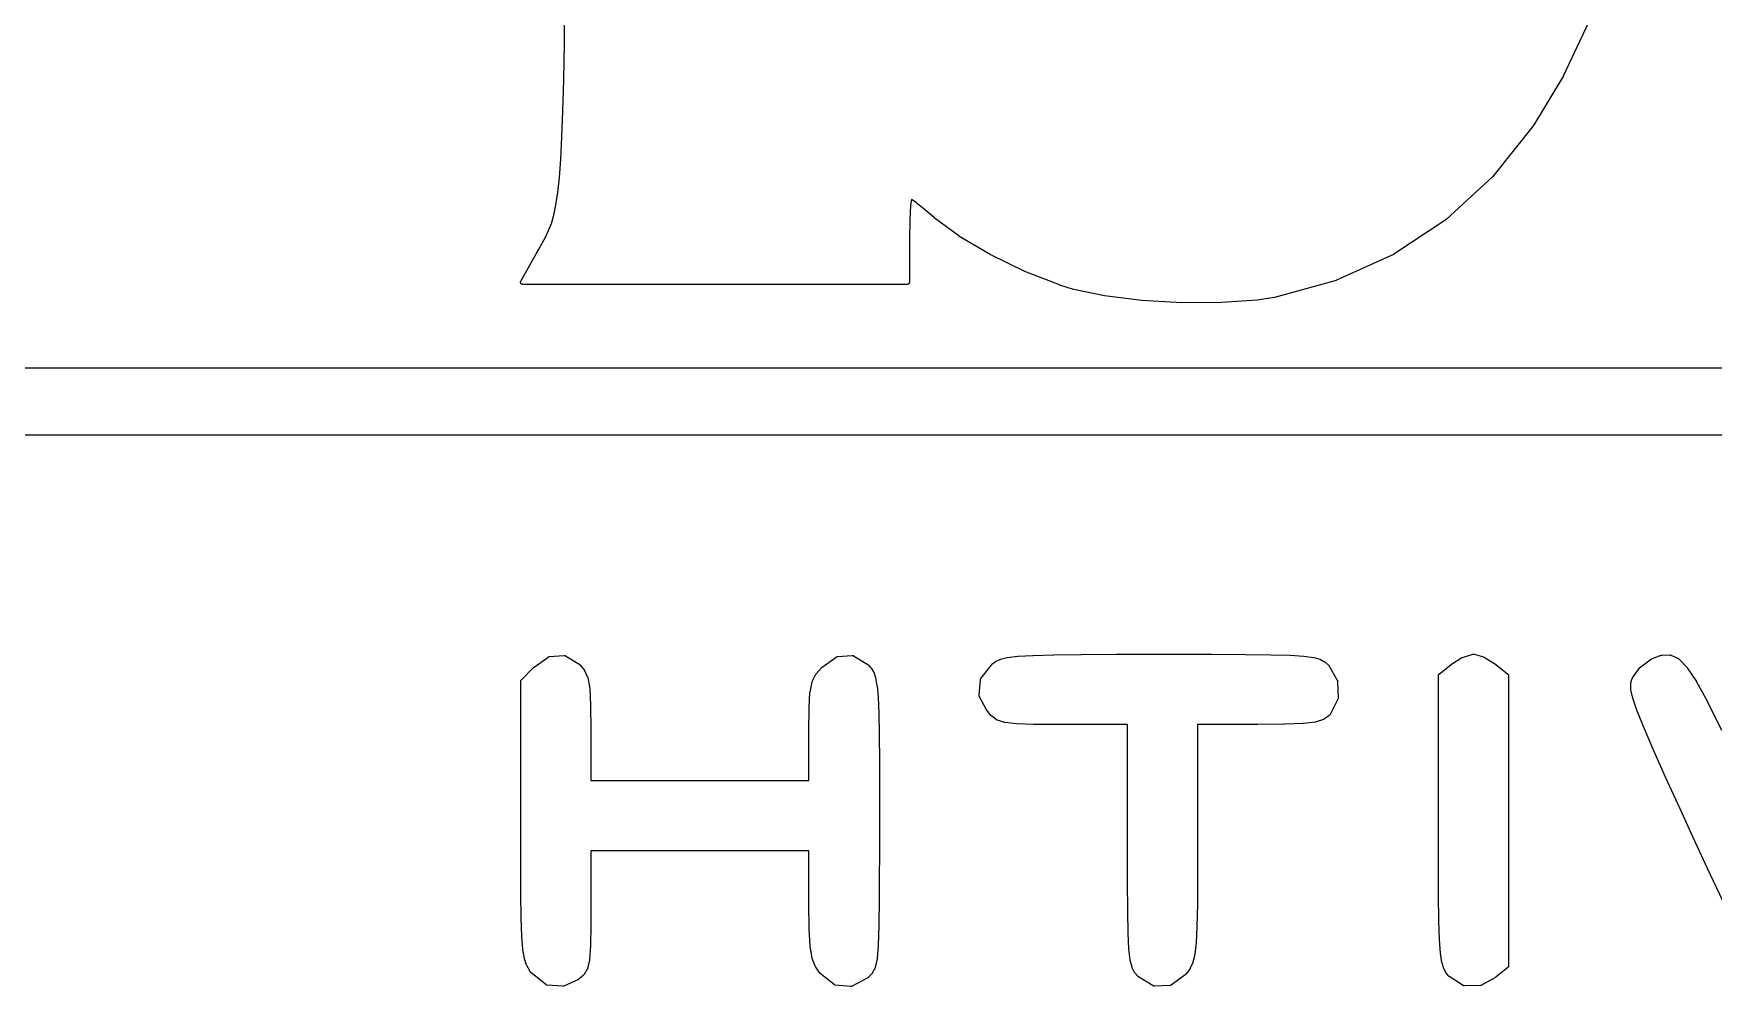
# Model space of a CAD drawing. Extents: x 69 to 230, y -100 to -50.
# Drawn here: x 92.12 to 95.87, y -99.005 to -96.879 of the extents above; entities that cross this region are included whole.
import ezdxf

# ---------------------------------------------------------------- set-up
doc = ezdxf.new("R2010")
doc.units = 0
doc.layers.add('BLACK', color=7, linetype='CONTINUOUS')

msp = doc.modelspace()

# ---------------------------------------------------------------- linework, layer by layer
at = {"layer": 'BLACK', "linetype": 'CONTINUOUS'}
for p, q in [((93.3048, -96.9013), (93.306, -96.8078)), ((95.5904, -96.8558), (95.5355, -96.9725)), ((93.3033, -96.982), (93.3048, -96.9013)), ((93.3015, -97.0511), (93.3033, -96.982)), ((95.5353, -96.973), (95.4684, -97.0838)), ((95.5355, -96.9726), (95.5353, -96.9728)), ((95.5353, -96.9728), (95.5353, -96.973)), ((95.5355, -96.9725), (95.5355, -96.9726)), ((93.2992, -97.1097), (93.3015, -97.0511)), ((95.4681, -97.0843), (95.3773, -97.1979)), ((95.4682, -97.0841), (95.4681, -97.0843)), ((95.4684, -97.0838), (95.4682, -97.0841)), ((95.4684, -97.0838), (95.4684, -97.0838)), ((93.2965, -97.1591), (93.2992, -97.1097)), ((93.2992, -97.1097), (93.2992, -97.1097)), ((93.2934, -97.2), (93.2965, -97.1591)), ((93.2897, -97.2338), (93.2934, -97.2)), ((95.3768, -97.1984), (95.2731, -97.2939)), ((95.377, -97.1982), (95.3768, -97.1984)), ((95.3772, -97.1979), (95.377, -97.1982)), ((95.3773, -97.1979), (95.3772, -97.1979)), ((93.2856, -97.2614), (93.2897, -97.2338)), ((94.0797, -97.2494), (94.0777, -97.2617)), ((94.0854, -97.2528), (94.0797, -97.2494)), ((93.2755, -97.3027), (93.2808, -97.284)), ((93.2808, -97.284), (93.2856, -97.2614)), ((94.0777, -97.2617), (94.0758, -97.2946)), ((94.1078, -97.2704), (94.0854, -97.2528)), ((94.1304, -97.2897), (94.1078, -97.2704)), ((94.1305, -97.2898), (94.1304, -97.2897)), ((94.1306, -97.2898), (94.1305, -97.2898)), ((94.1306, -97.2899), (94.1306, -97.2898)), ((94.1852, -97.3306), (94.1306, -97.2899)), ((93.2628, -97.3329), (93.2695, -97.3186)), ((93.2695, -97.3186), (93.2755, -97.3027)), ((94.0758, -97.2946), (94.075, -97.3377)), ((95.2725, -97.2944), (95.1567, -97.3712)), ((95.2728, -97.2942), (95.2725, -97.2944)), ((95.273, -97.2939), (95.2728, -97.2942)), ((95.2731, -97.2939), (95.273, -97.2939)), ((93.2418, -97.3704), (93.247, -97.3614)), ((93.247, -97.3614), (93.247, -97.3613)), ((93.247, -97.3613), (93.2471, -97.3613)), ((93.2471, -97.3613), (93.2553, -97.3468)), ((93.2553, -97.3468), (93.2628, -97.3329)), ((94.075, -97.3377), (94.075, -97.4338)), ((94.1854, -97.3307), (94.1852, -97.3306)), ((94.1856, -97.3309), (94.1854, -97.3307)), ((94.1857, -97.3309), (94.1856, -97.3309)), ((94.2551, -97.3719), (94.1857, -97.3309)), ((93.2075, -97.4312), (93.2418, -97.3705)), ((93.2418, -97.3705), (93.2418, -97.3704)), ((93.2418, -97.3705), (93.2418, -97.3705)), ((94.2553, -97.372), (94.2551, -97.3719)), ((94.2554, -97.3721), (94.2553, -97.372)), ((94.2555, -97.3721), (94.2554, -97.3721)), ((94.3325, -97.4096), (94.2555, -97.3721)), ((95.156, -97.3716), (95.0287, -97.4294)), ((95.1563, -97.3714), (95.156, -97.3716)), ((95.1566, -97.3713), (95.1563, -97.3714)), ((95.1567, -97.3712), (95.1566, -97.3713)), ((93.2069, -97.4331), (93.207, -97.4329)), ((93.2069, -97.4334), (93.2069, -97.4331)), ((93.2069, -97.4337), (93.2069, -97.4334)), ((93.2069, -97.4339), (93.2069, -97.4337)), ((93.2069, -97.4341), (93.2069, -97.4339)), ((93.207, -97.4343), (93.2069, -97.4341)), ((93.207, -97.4327), (93.2071, -97.4324)), ((93.207, -97.4329), (93.207, -97.4327)), ((93.207, -97.4346), (93.207, -97.4343)), ((93.207, -97.4348), (93.207, -97.4346)), ((93.2071, -97.435), (93.207, -97.4348)), ((93.2071, -97.4321), (93.2072, -97.4319)), ((93.2071, -97.4324), (93.2071, -97.4321)), ((93.2072, -97.4353), (93.2071, -97.435)), ((93.2072, -97.4319), (93.2073, -97.4318)), ((93.2073, -97.4356), (93.2072, -97.4353)), ((93.2073, -97.4318), (93.2074, -97.4315)), ((93.2074, -97.4357), (93.2073, -97.4356)), ((93.2074, -97.4315), (93.2075, -97.4312)), ((93.2074, -97.4359), (93.2074, -97.4357)), ((93.2076, -97.4362), (93.2074, -97.4359)), ((93.2077, -97.4364), (93.2076, -97.4362)), ((93.2078, -97.4366), (93.2077, -97.4364)), ((93.2079, -97.4367), (93.2078, -97.4366)), ((93.2081, -97.437), (93.2079, -97.4367)), ((93.2083, -97.4372), (93.2081, -97.437)), ((93.2085, -97.4373), (93.2083, -97.4372)), ((93.2086, -97.4375), (93.2085, -97.4373)), ((93.2089, -97.4376), (93.2086, -97.4375)), ((93.2091, -97.4378), (93.2089, -97.4376)), ((93.2092, -97.4379), (93.2091, -97.4378)), ((93.2094, -97.438), (93.2092, -97.4379)), ((93.2097, -97.4381), (93.2094, -97.438)), ((93.2099, -97.4383), (93.2097, -97.4381)), ((93.2101, -97.4383), (93.2099, -97.4383)), ((93.2103, -97.4384), (93.2101, -97.4383)), ((93.2106, -97.4385), (93.2103, -97.4384)), ((93.2109, -97.4386), (93.2106, -97.4385)), ((93.2111, -97.4386), (93.2109, -97.4386)), ((93.2112, -97.4386), (93.2111, -97.4386)), ((93.2115, -97.4387), (93.2112, -97.4386)), ((93.2118, -97.4387), (93.2115, -97.4387)), ((94.07, -97.4387), (93.2118, -97.4387)), ((94.0706, -97.4386), (94.07, -97.4387)), ((94.071, -97.4386), (94.0706, -97.4386)), ((94.0715, -97.4384), (94.071, -97.4386)), ((94.071, -97.4386), (94.071, -97.4386)), ((94.071, -97.4386), (94.071, -97.4386)), ((94.0719, -97.4383), (94.0715, -97.4384)), ((94.072, -97.4383), (94.0719, -97.4383)), ((94.0719, -97.4383), (94.0719, -97.4383)), ((94.0724, -97.4381), (94.072, -97.4383)), ((94.0728, -97.4379), (94.0724, -97.4381)), ((94.0732, -97.4375), (94.0728, -97.4379)), ((94.0728, -97.4379), (94.0728, -97.4379)), ((94.0728, -97.4379), (94.0728, -97.4379)), ((94.0735, -97.4373), (94.0732, -97.4375)), ((94.0736, -97.4372), (94.0735, -97.4373)), ((94.0739, -97.4369), (94.0736, -97.4372)), ((94.0736, -97.4372), (94.0736, -97.4372)), ((94.0742, -97.4365), (94.0739, -97.4369)), ((94.0744, -97.4361), (94.0742, -97.4365)), ((94.0742, -97.4365), (94.0742, -97.4365)), ((94.0742, -97.4365), (94.0742, -97.4365)), ((94.0746, -97.4357), (94.0744, -97.4361)), ((94.0747, -97.4356), (94.0746, -97.4356)), ((94.0746, -97.4356), (94.0746, -97.4357)), ((94.0748, -97.4352), (94.0747, -97.4356)), ((94.0749, -97.4347), (94.0748, -97.4352)), ((94.075, -97.4343), (94.0749, -97.4347)), ((94.0749, -97.4347), (94.0749, -97.4347)), ((94.0749, -97.4347), (94.0749, -97.4347)), ((94.075, -97.4338), (94.075, -97.4343)), ((94.3327, -97.4097), (94.3325, -97.4096)), ((94.3328, -97.4098), (94.3327, -97.4097)), ((94.3329, -97.4098), (94.3328, -97.4098)), ((94.4102, -97.44), (94.3329, -97.4098)), ((94.4103, -97.4401), (94.4102, -97.44)), ((95.0279, -97.4296), (94.8898, -97.4677)), ((95.0282, -97.4295), (95.0279, -97.4296)), ((95.0286, -97.4294), (95.0282, -97.4295)), ((95.0287, -97.4294), (95.0286, -97.4294)), ((94.4105, -97.4401), (94.4103, -97.4401)), ((94.4414, -97.4498), (94.4105, -97.4401)), ((94.4105, -97.4401), (94.4105, -97.4401)), ((94.4416, -97.4498), (94.4414, -97.4498)), ((94.4418, -97.4499), (94.4416, -97.4498)), ((94.5103, -97.4645), (94.4418, -97.4499)), ((94.4418, -97.4499), (94.4418, -97.4499)), ((94.5105, -97.4645), (94.5103, -97.4645)), ((94.5107, -97.4645), (94.5105, -97.4645)), ((94.5108, -97.4645), (94.5107, -97.4645)), ((94.5936, -97.4745), (94.5108, -97.4645)), ((94.5938, -97.4745), (94.5936, -97.4745)), ((94.5939, -97.4745), (94.5938, -97.4745)), ((94.594, -97.4745), (94.5939, -97.4745)), ((94.6833, -97.4796), (94.594, -97.4745)), ((94.8512, -97.4737), (94.7721, -97.4794)), ((94.8513, -97.4736), (94.8512, -97.4737)), ((94.8515, -97.4736), (94.8513, -97.4736)), ((94.8516, -97.4736), (94.8515, -97.4736)), ((94.8893, -97.4678), (94.8516, -97.4736)), ((94.8895, -97.4677), (94.8893, -97.4678)), ((94.8897, -97.4677), (94.8895, -97.4677)), ((94.8898, -97.4677), (94.8897, -97.4677)), ((94.6835, -97.4796), (94.6833, -97.4796)), ((94.6836, -97.4796), (94.6835, -97.4796)), ((94.7718, -97.4794), (94.6836, -97.4796)), ((94.6836, -97.4796), (94.6836, -97.4796)), ((94.7719, -97.4794), (94.7718, -97.4794)), ((94.772, -97.4794), (94.7719, -97.4794)), ((94.7721, -97.4794), (94.772, -97.4794)), ((76.2037, -97.625), (101.057, -97.625)), ((101.06, -97.775), (76.1963, -97.775)), ((94.3971, -98.2653), (94.4582, -98.2645)), ((94.4582, -98.2645), (94.5369, -98.2642)), ((94.4582, -98.2645), (94.4582, -98.2645)), ((94.5369, -98.2642), (94.6357, -98.2641)), ((94.5369, -98.2642), (94.5369, -98.2642)), ((94.6357, -98.2641), (94.6358, -98.2641)), ((94.6358, -98.2641), (94.6558, -98.2641)), ((94.6558, -98.2641), (94.6558, -98.2641)), ((94.6558, -98.2641), (94.7499, -98.2642)), ((94.7499, -98.2642), (94.75, -98.2642)), ((94.75, -98.2642), (94.8244, -98.2645)), ((94.8244, -98.2645), (94.8245, -98.2645)), ((94.8245, -98.2645), (94.8819, -98.2652)), ((95.31, -98.2711), (95.333, -98.2643)), ((95.333, -98.2643), (95.3334, -98.2642)), ((95.333, -98.2643), (95.333, -98.2643)), ((95.3334, -98.2642), (95.3338, -98.2641)), ((95.3338, -98.2641), (95.3339, -98.2641)), ((95.3339, -98.2641), (95.334, -98.2641)), ((95.334, -98.2641), (95.3344, -98.2641)), ((95.3344, -98.2641), (95.3348, -98.2641)), ((95.3348, -98.2641), (95.3349, -98.2641)), ((95.3349, -98.2641), (95.335, -98.2641)), ((95.335, -98.2641), (95.3354, -98.2642)), ((95.3354, -98.2642), (95.3357, -98.2643)), ((95.3357, -98.2643), (95.3568, -98.2701)), ((93.2086, -98.3209), (93.2363, -98.2932)), ((93.2363, -98.2932), (93.2366, -98.2929)), ((93.2363, -98.2932), (93.2363, -98.2932)), ((93.2366, -98.2929), (93.2369, -98.2927)), ((93.2369, -98.2927), (93.2683, -98.2705)), ((93.2683, -98.2704), (93.2686, -98.2703)), ((93.2683, -98.2705), (93.2683, -98.2704)), ((93.2686, -98.2703), (93.2689, -98.2701)), ((93.2689, -98.2701), (93.2691, -98.27)), ((93.2691, -98.27), (93.2692, -98.2699)), ((93.2692, -98.2699), (93.2695, -98.2698)), ((93.2695, -98.2698), (93.2698, -98.2697)), ((93.2698, -98.2697), (93.27, -98.2697)), ((93.27, -98.2697), (93.2701, -98.2696)), ((93.2701, -98.2696), (93.2705, -98.2696)), ((93.2705, -98.2696), (93.2708, -98.2695)), ((93.2708, -98.2695), (93.304, -98.2669)), ((93.304, -98.2669), (93.3041, -98.2669)), ((93.3041, -98.2669), (93.3042, -98.2669)), ((93.3042, -98.2669), (93.3043, -98.2668)), ((93.3043, -98.2668), (93.3046, -98.2669)), ((93.3046, -98.2669), (93.305, -98.2669)), ((93.305, -98.2669), (93.3051, -98.2669)), ((93.3051, -98.2669), (93.3052, -98.2669)), ((93.3052, -98.2669), (93.3056, -98.267)), ((93.3056, -98.267), (93.306, -98.2671)), ((93.306, -98.2671), (93.3061, -98.2671)), ((93.3061, -98.2671), (93.3062, -98.2672)), ((93.3062, -98.2672), (93.3065, -98.2673)), ((93.3065, -98.2673), (93.3069, -98.2675)), ((93.3069, -98.2675), (93.307, -98.2676)), ((93.307, -98.2676), (93.307, -98.2676)), ((93.307, -98.2676), (93.3389, -98.2874)), ((93.3389, -98.2874), (93.339, -98.2874)), ((93.339, -98.2874), (93.3392, -98.2876)), ((93.3392, -98.2876), (93.3394, -98.2877)), ((93.3394, -98.2877), (93.3395, -98.2879)), ((93.3395, -98.2879), (93.3397, -98.288)), ((93.3397, -98.288), (93.3399, -98.2882)), ((93.3399, -98.2882), (93.3401, -98.2884)), ((93.3401, -98.2884), (93.3484, -98.2982)), ((93.3484, -98.2982), (93.3484, -98.2982)), ((93.3484, -98.2982), (93.3485, -98.2984)), ((93.3485, -98.2984), (93.3486, -98.2985)), ((93.3486, -98.2985), (93.3488, -98.2988)), ((93.3488, -98.2988), (93.349, -98.299)), ((93.349, -98.299), (93.349, -98.2992)), ((93.349, -98.2992), (93.3491, -98.2993)), ((93.3491, -98.2993), (93.3565, -98.3152)), ((93.8668, -98.3078), (93.8795, -98.2935)), ((93.8795, -98.2935), (93.8796, -98.2934)), ((93.8796, -98.2933), (93.88, -98.293)), ((93.8796, -98.2934), (93.8796, -98.2933)), ((93.8796, -98.2934), (93.8796, -98.2934)), ((93.88, -98.293), (93.8803, -98.2928)), ((93.8803, -98.2928), (93.8803, -98.2927)), ((93.8803, -98.2927), (93.8804, -98.2927)), ((93.8804, -98.2927), (93.9118, -98.2705)), ((93.9118, -98.2704), (93.9121, -98.2703)), ((93.9118, -98.2705), (93.9118, -98.2704)), ((93.9121, -98.2703), (93.9124, -98.2701)), ((93.9124, -98.2701), (93.9125, -98.27)), ((93.9125, -98.27), (93.9127, -98.2699)), ((93.9127, -98.2699), (93.913, -98.2698)), ((93.913, -98.2698), (93.9133, -98.2697)), ((93.9133, -98.2697), (93.9134, -98.2697)), ((93.9134, -98.2697), (93.9136, -98.2696)), ((93.9136, -98.2696), (93.9139, -98.2696)), ((93.9139, -98.2696), (93.9142, -98.2695)), ((93.9142, -98.2695), (93.9475, -98.2669)), ((93.9475, -98.2669), (93.9475, -98.2669)), ((93.9475, -98.2669), (93.9476, -98.2669)), ((93.9476, -98.2669), (93.9477, -98.2668)), ((93.9477, -98.2668), (93.9481, -98.2669)), ((93.9481, -98.2669), (93.9485, -98.2669)), ((93.9485, -98.2669), (93.9486, -98.2669)), ((93.9486, -98.2669), (93.9487, -98.2669)), ((93.9487, -98.2669), (93.9491, -98.267)), ((93.9491, -98.267), (93.9495, -98.2671)), ((93.9495, -98.2671), (93.9495, -98.2671)), ((93.9495, -98.2671), (93.9496, -98.2672)), ((93.9496, -98.2672), (93.95, -98.2673)), ((93.95, -98.2673), (93.9504, -98.2675)), ((93.9504, -98.2675), (93.9504, -98.2676)), ((93.9504, -98.2676), (93.9505, -98.2676)), ((93.9505, -98.2676), (93.9824, -98.2874)), ((93.9824, -98.2874), (93.9824, -98.2874)), ((93.9824, -98.2874), (93.9826, -98.2875)), ((93.9826, -98.2875), (93.9827, -98.2876)), ((93.9827, -98.2876), (93.9829, -98.2878)), ((93.9829, -98.2878), (93.9832, -98.288)), ((93.9832, -98.288), (93.9833, -98.2882)), ((93.9833, -98.2882), (93.9834, -98.2883)), ((93.9834, -98.2883), (93.9891, -98.2945)), ((93.9891, -98.2945), (93.9891, -98.2945)), ((93.9891, -98.2945), (93.9894, -98.2949)), ((93.9894, -98.2949), (93.9896, -98.2952)), ((93.9896, -98.2952), (93.9947, -98.3034)), ((94.2346, -98.3183), (94.2603, -98.2857)), ((94.2603, -98.2857), (94.2604, -98.2856)), ((94.2603, -98.2857), (94.2603, -98.2857)), ((94.2604, -98.2856), (94.2605, -98.2855)), ((94.2605, -98.2855), (94.2607, -98.2852)), ((94.2607, -98.2852), (94.261, -98.285)), ((94.261, -98.285), (94.2611, -98.2849)), ((94.2611, -98.2849), (94.2612, -98.2848)), ((94.2612, -98.2848), (94.2661, -98.2811)), ((94.2661, -98.2811), (94.2662, -98.2811)), ((94.2662, -98.2811), (94.2666, -98.2808)), ((94.2666, -98.2808), (94.267, -98.2806)), ((94.267, -98.2806), (94.2772, -98.2758)), ((94.267, -98.2806), (94.267, -98.2806)), ((94.267, -98.2806), (94.267, -98.2806)), ((94.267, -98.2806), (94.267, -98.2806)), ((94.2772, -98.2758), (94.2772, -98.2757)), ((94.2772, -98.2757), (94.2772, -98.2757)), ((94.2772, -98.2757), (94.2772, -98.2757)), ((94.2772, -98.2757), (94.2773, -98.2757)), ((94.2773, -98.2757), (94.2777, -98.2756)), ((94.2777, -98.2756), (94.2782, -98.2754)), ((94.2782, -98.2754), (94.2936, -98.2716)), ((94.2936, -98.2716), (94.2936, -98.2716)), ((94.2936, -98.2716), (94.2939, -98.2716)), ((94.2939, -98.2716), (94.2942, -98.2715)), ((94.2942, -98.2715), (94.3173, -98.2687)), ((94.3173, -98.2687), (94.3173, -98.2687)), ((94.3173, -98.2687), (94.3175, -98.2687)), ((94.3175, -98.2687), (94.3176, -98.2687)), ((94.3176, -98.2687), (94.3509, -98.2667)), ((94.3509, -98.2667), (94.351, -98.2667)), ((94.351, -98.2667), (94.397, -98.2653)), ((94.351, -98.2667), (94.351, -98.2667)), ((94.351, -98.2667), (94.351, -98.2667)), ((94.397, -98.2653), (94.3971, -98.2653)), ((94.3971, -98.2653), (94.3971, -98.2653)), ((94.3971, -98.2653), (94.3971, -98.2653)), ((94.8819, -98.2652), (94.8819, -98.2652)), ((94.8819, -98.2652), (94.882, -98.2652)), ((94.882, -98.2652), (94.882, -98.2652)), ((94.882, -98.2652), (94.9248, -98.2665)), ((94.9248, -98.2665), (94.9248, -98.2665)), ((94.9248, -98.2665), (94.9249, -98.2665)), ((94.9249, -98.2665), (94.9249, -98.2665)), ((94.9249, -98.2665), (94.9556, -98.2685)), ((94.9556, -98.2685), (94.9557, -98.2686)), ((94.9557, -98.2686), (94.9558, -98.2686)), ((94.9558, -98.2686), (94.956, -98.2686)), ((94.956, -98.2686), (94.9771, -98.2714)), ((94.9771, -98.2714), (94.9771, -98.2715)), ((94.9771, -98.2715), (94.9774, -98.2715)), ((94.9774, -98.2715), (94.9777, -98.2716)), ((94.9777, -98.2716), (94.9917, -98.2754)), ((94.9917, -98.2754), (94.9918, -98.2755)), ((94.9918, -98.2755), (94.9918, -98.2755)), ((94.9918, -98.2755), (94.9918, -98.2755)), ((94.9918, -98.2755), (94.9922, -98.2757)), ((94.9922, -98.2757), (94.9927, -98.2758)), ((94.9927, -98.2758), (94.9927, -98.2758)), ((94.9927, -98.2758), (94.9927, -98.2759)), ((94.9927, -98.2759), (95.0021, -98.2809)), ((95.0021, -98.2809), (95.0022, -98.2809)), ((95.0022, -98.2809), (95.0022, -98.2809)), ((95.0022, -98.2809), (95.0022, -98.281)), ((95.0022, -98.281), (95.0026, -98.2812)), ((95.0026, -98.2812), (95.003, -98.2815)), ((95.003, -98.2815), (95.003, -98.2815)), ((95.003, -98.2815), (95.003, -98.2815)), ((95.003, -98.2815), (95.0103, -98.2879)), ((95.0103, -98.2879), (95.0104, -98.2879)), ((95.0104, -98.2879), (95.0106, -98.2881)), ((95.0106, -98.2881), (95.0108, -98.2884)), ((95.0108, -98.2884), (95.0109, -98.2885)), ((95.0109, -98.2885), (95.011, -98.2886)), ((95.011, -98.2886), (95.0112, -98.2889)), ((95.0112, -98.2889), (95.0114, -98.2892)), ((95.0114, -98.2892), (95.0302, -98.3219)), ((95.2579, -98.3083), (95.2845, -98.2868)), ((95.2845, -98.2868), (95.2846, -98.2867)), ((95.2846, -98.2867), (95.2848, -98.2866)), ((95.2848, -98.2866), (95.285, -98.2864)), ((95.285, -98.2864), (95.3087, -98.2716)), ((95.3087, -98.2716), (95.3088, -98.2716)), ((95.3088, -98.2716), (95.3089, -98.2715)), ((95.3089, -98.2715), (95.3091, -98.2714)), ((95.3091, -98.2714), (95.3094, -98.2713)), ((95.3094, -98.2713), (95.3097, -98.2712)), ((95.3097, -98.2712), (95.3098, -98.2711)), ((95.3098, -98.2711), (95.31, -98.2711)), ((95.3568, -98.2701), (95.3568, -98.2702)), ((95.3568, -98.2702), (95.357, -98.2702)), ((95.357, -98.2702), (95.3571, -98.2703)), ((95.3571, -98.2703), (95.3574, -98.2704)), ((95.3574, -98.2704), (95.3577, -98.2705)), ((95.3577, -98.2705), (95.3579, -98.2706)), ((95.3579, -98.2706), (95.358, -98.2707)), ((95.358, -98.2707), (95.3837, -98.2864)), ((95.3837, -98.2864), (95.3838, -98.2864)), ((95.3838, -98.2864), (95.384, -98.2866)), ((95.384, -98.2866), (95.3843, -98.2868)), ((95.3843, -98.2868), (95.4109, -98.3083)), ((95.6896, -98.3167), (95.7043, -98.2958)), ((95.7043, -98.2957), (95.7045, -98.2956)), ((95.7043, -98.2958), (95.7043, -98.2957)), ((95.7045, -98.2956), (95.7046, -98.2954)), ((95.7046, -98.2954), (95.7048, -98.2952)), ((95.7048, -98.2952), (95.705, -98.295)), ((95.705, -98.295), (95.7052, -98.2949)), ((95.7052, -98.2949), (95.7054, -98.2947)), ((95.7054, -98.2947), (95.732, -98.2744)), ((95.732, -98.2744), (95.7321, -98.2743)), ((95.732, -98.2744), (95.732, -98.2744)), ((95.7321, -98.2743), (95.7325, -98.2741)), ((95.7321, -98.2743), (95.7321, -98.2743)), ((95.7325, -98.2741), (95.7328, -98.2739)), ((95.7328, -98.2739), (95.7329, -98.2738)), ((95.7329, -98.2738), (95.7337, -98.2735)), ((95.7329, -98.2738), (95.7329, -98.2738)), ((95.7337, -98.2735), (95.7339, -98.2734)), ((95.7337, -98.2735), (95.7337, -98.2735)), ((95.7339, -98.2734), (95.7341, -98.2733)), ((95.7341, -98.2733), (95.7537, -98.2663)), ((95.7537, -98.2663), (95.754, -98.2662)), ((95.7537, -98.2663), (95.7537, -98.2663)), ((95.754, -98.2662), (95.7542, -98.2662)), ((95.7542, -98.2662), (95.7544, -98.2661)), ((95.7544, -98.2661), (95.7547, -98.2661)), ((95.7547, -98.2661), (95.7549, -98.2661)), ((95.7549, -98.2661), (95.7552, -98.266)), ((95.7552, -98.266), (95.7726, -98.2655)), ((95.7726, -98.2655), (95.7727, -98.2655)), ((95.7727, -98.2655), (95.7729, -98.2655)), ((95.7729, -98.2655), (95.773, -98.2655)), ((95.773, -98.2655), (95.7734, -98.2656)), ((95.7734, -98.2656), (95.7737, -98.2656)), ((95.7737, -98.2656), (95.7738, -98.2656)), ((95.7738, -98.2656), (95.774, -98.2657)), ((95.774, -98.2657), (95.7743, -98.2658)), ((95.7743, -98.2658), (95.7746, -98.2659)), ((95.7746, -98.2659), (95.7748, -98.2659)), ((95.7748, -98.2659), (95.7749, -98.266)), ((95.7749, -98.266), (95.7918, -98.274)), ((95.7918, -98.274), (95.7919, -98.274)), ((95.7919, -98.274), (95.7922, -98.2742)), ((95.7922, -98.2742), (95.7925, -98.2744)), ((95.7925, -98.2744), (95.7926, -98.2744)), ((95.7926, -98.2744), (95.7927, -98.2745)), ((95.7927, -98.2745), (95.793, -98.2748)), ((95.793, -98.2748), (95.7933, -98.275)), ((95.7933, -98.275), (95.8113, -98.2935)), ((95.8113, -98.2935), (95.8113, -98.2936)), ((95.8113, -98.2936), (95.8116, -98.2939)), ((95.8116, -98.2939), (95.8118, -98.2942)), ((95.8118, -98.2942), (95.8324, -98.3253)), ((93.2071, -98.324), (93.2072, -98.3235)), ((93.2071, -98.3244), (93.2071, -98.324)), ((93.2071, -98.6339), (93.2071, -98.3244)), ((93.2072, -98.3234), (93.2073, -98.323)), ((93.2072, -98.3235), (93.2072, -98.3234)), ((93.2072, -98.3235), (93.2072, -98.3235)), ((93.2073, -98.323), (93.2075, -98.3226)), ((93.2075, -98.3225), (93.2077, -98.3221)), ((93.2075, -98.3226), (93.2075, -98.3225)), ((93.2075, -98.3225), (93.2075, -98.3225)), ((93.2077, -98.3221), (93.2079, -98.3217)), ((93.2079, -98.3217), (93.2079, -98.3217)), ((93.2079, -98.3217), (93.208, -98.3217)), ((93.208, -98.3217), (93.2083, -98.3213)), ((93.2083, -98.3213), (93.2086, -98.3209)), ((93.3565, -98.3152), (93.3565, -98.3153)), ((93.3565, -98.3153), (93.3566, -98.3154)), ((93.3566, -98.3154), (93.3566, -98.3155)), ((93.3566, -98.3155), (93.3567, -98.3158)), ((93.3567, -98.3158), (93.3568, -98.3162)), ((93.3568, -98.3162), (93.3569, -98.3163)), ((93.3569, -98.3163), (93.3569, -98.3164)), ((93.3569, -98.3164), (93.3612, -98.3404)), ((93.8531, -98.3486), (93.8576, -98.326)), ((93.8576, -98.3258), (93.8577, -98.3256)), ((93.8576, -98.3259), (93.8576, -98.3258)), ((93.8576, -98.326), (93.8576, -98.3259)), ((93.8577, -98.3256), (93.8578, -98.3253)), ((93.8578, -98.3253), (93.8579, -98.325)), ((93.8579, -98.325), (93.858, -98.3249)), ((93.858, -98.3247), (93.8661, -98.3089)), ((93.858, -98.3249), (93.858, -98.3247)), ((93.8661, -98.3088), (93.8662, -98.3087)), ((93.8661, -98.3089), (93.8661, -98.3088)), ((93.8662, -98.3086), (93.8665, -98.3083)), ((93.8662, -98.3087), (93.8662, -98.3086)), ((93.8665, -98.3083), (93.8667, -98.308)), ((93.8667, -98.308), (93.8668, -98.3079)), ((93.8668, -98.3079), (93.8668, -98.3078)), ((93.9947, -98.3034), (93.9947, -98.3035)), ((93.9947, -98.3035), (93.9948, -98.3035)), ((93.9948, -98.3035), (93.9948, -98.3035)), ((93.9948, -98.3035), (93.9949, -98.3039)), ((93.9949, -98.3039), (93.9952, -98.3043)), ((93.9952, -98.3043), (93.9952, -98.3044)), ((93.9952, -98.3044), (93.9952, -98.3044)), ((93.9952, -98.3044), (93.9993, -98.3162)), ((93.9993, -98.3162), (93.9993, -98.3162)), ((93.9993, -98.3162), (93.9994, -98.3166)), ((93.9994, -98.3166), (93.9995, -98.3169)), ((93.9995, -98.3169), (94.0026, -98.3344)), ((94.0026, -98.3344), (94.0027, -98.3344)), ((94.0027, -98.3344), (94.0027, -98.3346)), ((94.0027, -98.3346), (94.0027, -98.3348)), ((94.0027, -98.3348), (94.0051, -98.3601)), ((94.2305, -98.3547), (94.2336, -98.3209)), ((94.2336, -98.3208), (94.2337, -98.3204)), ((94.2336, -98.3209), (94.2336, -98.3208)), ((94.2337, -98.32), (94.2338, -98.3199)), ((94.2337, -98.3204), (94.2337, -98.32)), ((94.2338, -98.3199), (94.2339, -98.3195)), ((94.2338, -98.3199), (94.2338, -98.3199)), ((94.2339, -98.3195), (94.2341, -98.3191)), ((94.2341, -98.319), (94.2344, -98.3186)), ((94.2341, -98.3191), (94.2341, -98.319)), ((94.2341, -98.319), (94.2341, -98.319)), ((94.2344, -98.3186), (94.2346, -98.3183)), ((95.0302, -98.3219), (95.0302, -98.3219)), ((95.0302, -98.3219), (95.0303, -98.3221)), ((95.0303, -98.3221), (95.0304, -98.3223)), ((95.0304, -98.3223), (95.0305, -98.3225)), ((95.0305, -98.3225), (95.0306, -98.3228)), ((95.0306, -98.3228), (95.0306, -98.323)), ((95.0306, -98.323), (95.0307, -98.3232)), ((95.0307, -98.3232), (95.0307, -98.3235)), ((95.0307, -98.3235), (95.0308, -98.3238)), ((95.0308, -98.3238), (95.0308, -98.324)), ((95.0308, -98.324), (95.0308, -98.3242)), ((95.0308, -98.3242), (95.0323, -98.3617)), ((95.256, -98.3119), (95.2561, -98.3117)), ((95.256, -98.3122), (95.256, -98.3119)), ((95.256, -98.6338), (95.256, -98.3122)), ((95.2561, -98.3112), (95.2562, -98.311)), ((95.2561, -98.3114), (95.2561, -98.3112)), ((95.2561, -98.3117), (95.2561, -98.3114)), ((95.2562, -98.311), (95.2563, -98.3107)), ((95.2563, -98.3107), (95.2564, -98.3105)), ((95.2564, -98.3103), (95.2565, -98.31)), ((95.2564, -98.3105), (95.2564, -98.3103)), ((95.2565, -98.31), (95.2566, -98.3098)), ((95.2566, -98.3098), (95.2568, -98.3096)), ((95.2568, -98.3096), (95.2569, -98.3094)), ((95.2569, -98.3094), (95.257, -98.3092)), ((95.257, -98.3092), (95.2572, -98.309)), ((95.2572, -98.309), (95.2574, -98.3088)), ((95.2574, -98.3088), (95.2575, -98.3087)), ((95.2575, -98.3087), (95.2577, -98.3085)), ((95.2577, -98.3085), (95.2579, -98.3083)), ((95.4109, -98.3083), (95.411, -98.3084)), ((95.411, -98.3084), (95.4111, -98.3086)), ((95.4111, -98.3086), (95.4113, -98.3087)), ((95.4113, -98.3087), (95.4115, -98.3089)), ((95.4115, -98.3089), (95.4117, -98.3091)), ((95.4117, -98.3091), (95.4118, -98.3093)), ((95.4118, -98.3093), (95.4119, -98.3095)), ((95.4119, -98.3095), (95.4121, -98.3097)), ((95.4121, -98.3097), (95.4122, -98.3099)), ((95.4122, -98.3099), (95.4123, -98.3101)), ((95.4123, -98.3101), (95.4124, -98.3103)), ((95.4124, -98.3103), (95.4125, -98.3106)), ((95.4125, -98.3106), (95.4126, -98.3108)), ((95.4126, -98.3108), (95.4126, -98.311)), ((95.4126, -98.311), (95.4127, -98.3113)), ((95.4127, -98.3113), (95.4127, -98.3115)), ((95.4127, -98.3115), (95.4128, -98.3118)), ((95.4128, -98.3118), (95.4128, -98.312)), ((95.4128, -98.312), (95.4128, -98.3122)), ((95.4128, -98.3122), (95.4128, -98.9598)), ((95.6859, -98.3286), (95.686, -98.3284)), ((95.6859, -98.3289), (95.6859, -98.3286)), ((95.6859, -98.3291), (95.6859, -98.3289)), ((95.6859, -98.3293), (95.6859, -98.3291)), ((95.6859, -98.3294), (95.6859, -98.3293)), ((95.686, -98.3424), (95.6859, -98.3294)), ((95.686, -98.3282), (95.6861, -98.3279)), ((95.686, -98.3284), (95.686, -98.3282)), ((95.6861, -98.3279), (95.6889, -98.3182)), ((95.6889, -98.3182), (95.689, -98.3181)), ((95.689, -98.3181), (95.6891, -98.3178)), ((95.6891, -98.3178), (95.6892, -98.3175)), ((95.6892, -98.3175), (95.6893, -98.3174)), ((95.6893, -98.3172), (95.6895, -98.3169)), ((95.6893, -98.3174), (95.6893, -98.3172)), ((95.6895, -98.3169), (95.6896, -98.3167)), ((95.8324, -98.3253), (95.8325, -98.3254)), ((95.8325, -98.3254), (95.8326, -98.3255)), ((95.8326, -98.3255), (95.8327, -98.3257)), ((95.8327, -98.3257), (95.8575, -98.3714)), ((93.3612, -98.3404), (93.3612, -98.3405)), ((93.3612, -98.3405), (93.3613, -98.3407)), ((93.3613, -98.3407), (93.3613, -98.341)), ((93.3613, -98.341), (93.3633, -98.3779)), ((93.851, -98.3838), (93.853, -98.3493)), ((93.853, -98.3489), (93.8531, -98.3486)), ((93.853, -98.3492), (93.853, -98.3489)), ((93.853, -98.3493), (93.853, -98.3492)), ((94.0051, -98.3601), (94.0051, -98.3601)), ((94.0051, -98.3601), (94.0051, -98.3602)), ((94.0051, -98.3602), (94.0051, -98.3603)), ((94.0051, -98.3603), (94.0067, -98.3955)), ((94.2305, -98.3551), (94.2305, -98.3547)), ((94.2305, -98.3555), (94.2305, -98.3551)), ((94.2305, -98.3556), (94.2305, -98.3555)), ((94.2305, -98.3557), (94.2305, -98.3556)), ((94.2305, -98.356), (94.2305, -98.3557)), ((94.2306, -98.3565), (94.2305, -98.356)), ((94.2307, -98.3566), (94.2306, -98.3565)), ((94.2306, -98.3565), (94.2306, -98.3565)), ((94.2308, -98.357), (94.2307, -98.3566)), ((94.231, -98.3574), (94.2308, -98.357)), ((94.2468, -98.3881), (94.231, -98.3574)), ((94.231, -98.3574), (94.231, -98.3574)), ((95.0318, -98.3641), (95.0154, -98.3974)), ((95.0319, -98.3637), (95.0318, -98.3639)), ((95.0318, -98.3639), (95.0318, -98.3641)), ((95.032, -98.3635), (95.0319, -98.3637)), ((95.0321, -98.3632), (95.032, -98.3635)), ((95.0322, -98.3628), (95.0321, -98.363)), ((95.0321, -98.363), (95.0321, -98.3632)), ((95.0323, -98.3623), (95.0322, -98.3625)), ((95.0322, -98.3625), (95.0322, -98.3628)), ((95.0323, -98.3617), (95.0323, -98.3618)), ((95.0323, -98.3618), (95.0323, -98.362)), ((95.0323, -98.362), (95.0323, -98.3623)), ((95.6861, -98.3429), (95.686, -98.3424)), ((95.6861, -98.3434), (95.6861, -98.3429)), ((95.6902, -98.362), (95.6861, -98.3434)), ((95.6861, -98.3434), (95.6861, -98.3434)), ((95.6902, -98.3622), (95.6902, -98.362)), ((95.6903, -98.3624), (95.6902, -98.3622)), ((95.6903, -98.3625), (95.6903, -98.3624)), ((95.6991, -98.3888), (95.6903, -98.3625)), ((95.8575, -98.3714), (95.8575, -98.3714)), ((95.8575, -98.3714), (95.8575, -98.3715)), ((95.8575, -98.3715), (95.8576, -98.3715)), ((95.8576, -98.3715), (95.8882, -98.4339)), ((93.3633, -98.3779), (93.3633, -98.3779)), ((93.3633, -98.3779), (93.3633, -98.378)), ((93.3633, -98.378), (93.3633, -98.3781)), ((93.3633, -98.3781), (93.3638, -98.4327)), ((93.8506, -98.4357), (93.851, -98.384)), ((93.851, -98.3839), (93.851, -98.3838)), ((93.851, -98.384), (93.851, -98.3839)), ((93.851, -98.384), (93.851, -98.384)), ((94.0067, -98.3955), (94.0067, -98.3955)), ((94.0067, -98.3955), (94.0067, -98.3956)), ((94.0067, -98.3956), (94.0067, -98.3956)), ((94.0067, -98.3956), (94.0078, -98.4428)), ((94.2469, -98.3881), (94.2468, -98.3881)), ((94.2469, -98.3882), (94.2469, -98.3881)), ((94.2472, -98.3886), (94.2469, -98.3882)), ((94.2474, -98.3889), (94.2472, -98.3886)), ((94.2474, -98.389), (94.2474, -98.3889)), ((94.2475, -98.3891), (94.2474, -98.389)), ((94.2474, -98.389), (94.2474, -98.389)), ((94.2578, -98.4013), (94.2475, -98.3891)), ((94.2579, -98.4013), (94.2578, -98.4013)), ((94.2579, -98.4014), (94.2579, -98.4013)), ((94.2582, -98.4017), (94.2579, -98.4014)), ((94.2585, -98.402), (94.2582, -98.4017)), ((94.2586, -98.402), (94.2585, -98.402)), ((94.2587, -98.4021), (94.2586, -98.402)), ((94.2586, -98.402), (94.2586, -98.402)), ((94.2698, -98.4104), (94.2587, -98.4021)), ((94.2701, -98.4106), (94.2698, -98.4104)), ((94.2703, -98.4108), (94.2701, -98.4106)), ((94.2705, -98.4109), (94.2703, -98.4108)), ((94.2706, -98.411), (94.2705, -98.4109)), ((94.2709, -98.4111), (94.2706, -98.411)), ((94.2712, -98.4112), (94.2709, -98.4111)), ((94.2713, -98.4112), (94.2712, -98.4112)), ((94.2874, -98.4164), (94.2713, -98.4112)), ((94.9999, -98.4097), (94.9828, -98.4153)), ((95.0002, -98.4096), (94.9999, -98.4097)), ((95.0004, -98.4095), (95.0002, -98.4096)), ((95.0006, -98.4094), (95.0004, -98.4095)), ((95.0008, -98.4094), (95.0006, -98.4094)), ((95.001, -98.4092), (95.0008, -98.4094)), ((95.0013, -98.409), (95.001, -98.4092)), ((95.0125, -98.4006), (95.0013, -98.409)), ((95.0013, -98.409), (95.0013, -98.409)), ((95.0128, -98.4004), (95.0125, -98.4006)), ((95.0132, -98.4001), (95.0128, -98.4004)), ((95.0146, -98.3986), (95.0132, -98.4)), ((95.0132, -98.4), (95.0132, -98.4001)), ((95.0147, -98.3984), (95.0146, -98.3986)), ((95.0148, -98.3983), (95.0147, -98.3984)), ((95.015, -98.398), (95.0148, -98.3983)), ((95.0152, -98.3978), (95.015, -98.398)), ((95.0153, -98.3976), (95.0152, -98.3978)), ((95.0154, -98.3974), (95.0153, -98.3976)), ((95.0154, -98.3974), (95.0154, -98.3974)), ((95.6992, -98.3889), (95.6991, -98.3888)), ((95.6992, -98.389), (95.6992, -98.3889)), ((95.6992, -98.3891), (95.6992, -98.389)), ((95.7137, -98.4256), (95.6992, -98.3891)), ((93.3638, -98.4327), (93.3638, -98.5463)), ((93.8506, -98.5463), (93.8506, -98.4357)), ((94.0078, -98.4428), (94.0078, -98.4428)), ((94.0078, -98.4428), (94.0078, -98.4428)), ((94.0078, -98.4428), (94.0083, -98.5041)), ((94.2878, -98.4165), (94.2874, -98.4164)), ((94.2874, -98.4164), (94.2874, -98.4164)), ((94.2874, -98.4164), (94.2874, -98.4164)), ((94.2874, -98.4164), (94.2874, -98.4164)), ((94.2883, -98.4166), (94.2878, -98.4165)), ((94.2884, -98.4166), (94.2883, -98.4166)), ((94.3138, -98.4194), (94.2884, -98.4166)), ((94.314, -98.4194), (94.3138, -98.4194)), ((94.3141, -98.4195), (94.314, -98.4194)), ((94.3142, -98.4195), (94.3141, -98.4195)), ((94.3531, -98.4206), (94.3142, -98.4195)), ((94.3532, -98.4206), (94.3531, -98.4206)), ((94.3531, -98.4206), (94.3531, -98.4206)), ((94.3531, -98.4206), (94.3531, -98.4206)), ((94.4096, -98.4208), (94.3532, -98.4206)), ((94.4097, -98.4208), (94.4096, -98.4208)), ((94.4207, -98.4208), (94.4097, -98.4208)), ((94.5618, -98.4208), (94.4207, -98.4208)), ((94.5618, -98.6868), (94.5618, -98.4208)), ((94.8529, -98.4208), (94.7185, -98.4208)), ((94.7185, -98.4208), (94.7185, -98.6796)), ((94.9127, -98.4204), (94.8529, -98.4208)), ((94.9128, -98.4204), (94.9127, -98.4204)), ((94.9129, -98.4204), (94.9128, -98.4204)), ((94.9128, -98.4204), (94.9128, -98.4204)), ((94.9543, -98.4188), (94.9129, -98.4204)), ((94.9544, -98.4188), (94.9543, -98.4188)), ((94.9546, -98.4188), (94.9544, -98.4188)), ((94.9547, -98.4188), (94.9546, -98.4188)), ((94.9819, -98.4155), (94.9547, -98.4188)), ((94.9823, -98.4154), (94.9819, -98.4155)), ((94.9827, -98.4153), (94.9823, -98.4154)), ((94.9828, -98.4153), (94.9827, -98.4153)), ((94.9828, -98.4153), (94.9828, -98.4153)), ((94.9828, -98.4153), (94.9828, -98.4153)), ((95.7137, -98.4257), (95.7137, -98.4256)), ((95.7137, -98.4256), (95.7137, -98.4256)), ((95.7348, -98.4747), (95.7137, -98.4257)), ((95.7137, -98.4257), (95.7137, -98.4257)), ((95.7632, -98.5384), (95.7348, -98.4747)), ((95.7348, -98.4747), (95.7348, -98.4747)), ((95.7348, -98.4747), (95.7348, -98.4747)), ((94.0083, -98.5041), (94.0083, -98.5042)), ((94.0083, -98.5042), (94.0084, -98.5817)), ((93.3638, -98.5463), (93.8506, -98.5463)), ((95.7633, -98.5384), (95.7632, -98.5384)), ((95.7632, -98.5384), (95.7632, -98.5384)), ((95.8, -98.6191), (95.7633, -98.5384)), ((94.0084, -98.5817), (94.0081, -98.6776)), ((94.0084, -98.5817), (94.0084, -98.5817)), ((93.2072, -98.7258), (93.2071, -98.6339)), ((95.2561, -98.7278), (95.256, -98.6338)), ((95.8, -98.6192), (95.8, -98.6191)), ((95.8, -98.6191), (95.8, -98.6191)), ((95.8203, -98.6633), (95.8, -98.6192)), ((94.0081, -98.6776), (94.0081, -98.6777)), ((95.8568, -98.7421), (95.8203, -98.6633)), ((95.8203, -98.6633), (95.8203, -98.6633)), ((93.8506, -98.703), (93.3638, -98.703)), ((93.3638, -98.703), (93.3638, -98.8329)), ((93.8506, -98.8207), (93.8506, -98.703)), ((94.0081, -98.6777), (94.0076, -98.794)), ((94.5619, -98.7721), (94.5618, -98.6868)), ((94.7185, -98.6796), (94.7184, -98.7554)), ((93.2075, -98.7978), (93.2072, -98.7258)), ((93.2072, -98.7258), (93.2072, -98.7258)), ((95.2561, -98.7279), (95.2561, -98.7278)), ((95.2565, -98.8019), (95.2561, -98.7279)), ((95.8569, -98.7421), (95.8568, -98.7421)), ((95.8568, -98.7421), (95.8568, -98.7421)), ((95.8912, -98.8145), (95.8569, -98.7421)), ((94.5619, -98.7722), (94.5619, -98.7721)), ((94.5623, -98.8379), (94.5619, -98.7722)), ((94.7184, -98.7554), (94.718, -98.8221)), ((94.7184, -98.7554), (94.7184, -98.7554)), ((93.2075, -98.7979), (93.2075, -98.7978)), ((93.2075, -98.7978), (93.2075, -98.7978)), ((93.2083, -98.8529), (93.2075, -98.7979)), ((93.8511, -98.8768), (93.8506, -98.8207)), ((94.0076, -98.8082), (94.007, -98.87)), ((94.0076, -98.794), (94.0076, -98.794)), ((94.0076, -98.794), (94.0076, -98.8082)), ((94.0076, -98.8082), (94.0076, -98.8082)), ((94.718, -98.8222), (94.717, -98.872)), ((94.718, -98.8221), (94.718, -98.8222)), ((95.2565, -98.802), (95.2565, -98.8019)), ((95.2565, -98.8019), (95.2565, -98.8019)), ((95.2573, -98.8588), (95.2565, -98.802)), ((93.2083, -98.853), (93.2083, -98.8529)), ((93.2083, -98.8529), (93.2083, -98.8529)), ((93.2083, -98.8529), (93.2083, -98.8529)), ((93.2098, -98.8935), (93.2083, -98.853)), ((93.3638, -98.8329), (93.3638, -98.8687)), ((94.5623, -98.838), (94.5623, -98.8379)), ((94.5633, -98.8869), (94.5623, -98.838)), ((95.2573, -98.8589), (95.2573, -98.8588)), ((95.2573, -98.8588), (95.2573, -98.8588)), ((95.2573, -98.8588), (95.2573, -98.8588)), ((95.2587, -98.9009), (95.2573, -98.8589)), ((93.2098, -98.8936), (93.2098, -98.8935)), ((93.2098, -98.8937), (93.2098, -98.8936)), ((93.2098, -98.8938), (93.2098, -98.8937)), ((93.2121, -98.9227), (93.2098, -98.8938)), ((93.3638, -98.8687), (93.363, -98.9151)), ((93.3638, -98.8687), (93.3638, -98.8687)), ((93.3638, -98.8687), (93.3638, -98.8687)), ((93.8511, -98.8769), (93.8511, -98.8768)), ((93.8511, -98.877), (93.8511, -98.8769)), ((93.8511, -98.8771), (93.8511, -98.877)), ((93.8531, -98.9156), (93.8511, -98.8771)), ((94.007, -98.8701), (94.0056, -98.9138)), ((94.007, -98.87), (94.007, -98.8701)), ((94.007, -98.8701), (94.007, -98.8701)), ((94.007, -98.8701), (94.007, -98.8701)), ((94.5633, -98.887), (94.5633, -98.8869)), ((94.5633, -98.8869), (94.5633, -98.8869)), ((94.5651, -98.922), (94.5633, -98.887)), ((94.5633, -98.887), (94.5633, -98.887)), ((94.717, -98.8721), (94.7152, -98.908)), ((94.717, -98.872), (94.717, -98.872)), ((94.717, -98.872), (94.717, -98.8721)), ((94.717, -98.8721), (94.717, -98.8721)), ((95.2587, -98.901), (95.2587, -98.9009)), ((95.2587, -98.9011), (95.2587, -98.901)), ((95.2609, -98.9311), (95.2587, -98.9011)), ((95.2587, -98.9011), (95.2587, -98.9011)), ((93.2121, -98.9229), (93.2121, -98.9227)), ((93.2121, -98.9231), (93.2121, -98.9229)), ((93.2154, -98.9432), (93.2121, -98.9231)), ((93.2121, -98.9231), (93.2121, -98.9231)), ((93.363, -98.9153), (93.3608, -98.9459)), ((93.363, -98.9151), (93.363, -98.9151)), ((93.363, -98.9151), (93.363, -98.9152)), ((93.363, -98.9152), (93.363, -98.9153)), ((93.8532, -98.9158), (93.8531, -98.9156)), ((93.8532, -98.9161), (93.8532, -98.9158)), ((93.8532, -98.9162), (93.8532, -98.9161)), ((93.8576, -98.9422), (93.8532, -98.9162)), ((94.0056, -98.9141), (94.0031, -98.9434)), ((94.0056, -98.9138), (94.0056, -98.9138)), ((94.0056, -98.9138), (94.0056, -98.9139)), ((94.0056, -98.9139), (94.0056, -98.9141)), ((94.5651, -98.9222), (94.5651, -98.922)), ((94.5651, -98.9223), (94.5651, -98.9222)), ((94.5651, -98.9224), (94.5651, -98.9223)), ((94.5679, -98.9463), (94.5651, -98.9224)), ((94.7123, -98.934), (94.7081, -98.9513)), ((94.7124, -98.9335), (94.7123, -98.9338)), ((94.7123, -98.9338), (94.7123, -98.934)), ((94.7152, -98.9083), (94.7124, -98.9334)), ((94.7124, -98.9334), (94.7124, -98.9335)), ((94.7152, -98.908), (94.7152, -98.9081)), ((94.7152, -98.9081), (94.7152, -98.9082)), ((94.7152, -98.9082), (94.7152, -98.9083)), ((95.2609, -98.9313), (95.2609, -98.9311)), ((95.2609, -98.9314), (95.2609, -98.9313)), ((95.2609, -98.9315), (95.2609, -98.9314)), ((95.264, -98.952), (95.2609, -98.9315)), ((93.2155, -98.9435), (93.2154, -98.9432)), ((93.2156, -98.9439), (93.2155, -98.9435)), ((93.2201, -98.9579), (93.2156, -98.9439)), ((93.2156, -98.9439), (93.2156, -98.9439)), ((93.2203, -98.9582), (93.2201, -98.9579)), ((93.2205, -98.9587), (93.2203, -98.9582)), ((93.2205, -98.9588), (93.2205, -98.9587)), ((93.2265, -98.9693), (93.2205, -98.9588)), ((93.2266, -98.9695), (93.2265, -98.9693)), ((93.2268, -98.9698), (93.2266, -98.9695)), ((93.2315, -98.9761), (93.2268, -98.9698)), ((93.2268, -98.9698), (93.2268, -98.9698)), ((93.2316, -98.9762), (93.2315, -98.9761)), ((93.2316, -98.9763), (93.2316, -98.9762)), ((93.2319, -98.9765), (93.2316, -98.9763)), ((93.2321, -98.9768), (93.2319, -98.9765)), ((93.2322, -98.9769), (93.2321, -98.9768)), ((93.2323, -98.977), (93.2322, -98.9769)), ((93.2324, -98.977), (93.2323, -98.977)), ((93.2631, -99.0016), (93.2324, -98.977)), ((93.3558, -98.9671), (93.3487, -98.979)), ((93.3559, -98.9669), (93.3558, -98.9671)), ((93.3561, -98.9666), (93.3559, -98.9669)), ((93.3562, -98.9663), (93.3561, -98.9664)), ((93.3561, -98.9664), (93.3561, -98.9666)), ((93.3563, -98.966), (93.3562, -98.9663)), ((93.3564, -98.9657), (93.3563, -98.966)), ((93.3607, -98.9466), (93.3564, -98.9657)), ((93.3564, -98.9657), (93.3564, -98.9657)), ((93.3608, -98.9463), (93.3607, -98.9466)), ((93.3608, -98.9459), (93.3608, -98.946)), ((93.3608, -98.946), (93.3608, -98.9463)), ((93.8577, -98.9426), (93.8576, -98.9422)), ((93.8576, -98.9422), (93.8576, -98.9422)), ((93.8576, -98.9422), (93.8576, -98.9422)), ((93.8578, -98.9431), (93.8577, -98.9426)), ((93.8578, -98.9432), (93.8578, -98.9431)), ((93.8578, -98.9431), (93.8578, -98.9431)), ((93.8579, -98.9432), (93.8578, -98.9432)), ((93.8653, -98.9618), (93.8579, -98.9432)), ((93.8655, -98.9622), (93.8653, -98.9618)), ((93.8653, -98.9618), (93.8653, -98.9618)), ((93.8653, -98.9618), (93.8653, -98.9618)), ((93.8658, -98.9626), (93.8655, -98.9622)), ((93.8658, -98.9627), (93.8658, -98.9626)), ((93.8658, -98.9626), (93.8658, -98.9626)), ((93.8748, -98.9759), (93.8658, -98.9627)), ((93.8658, -98.9627), (93.8658, -98.9627)), ((93.875, -98.9761), (93.8748, -98.9759)), ((93.8751, -98.9763), (93.875, -98.9761)), ((93.8753, -98.9765), (93.8751, -98.9763)), ((93.8754, -98.9767), (93.8753, -98.9765)), ((93.8756, -98.9768), (93.8754, -98.9767)), ((93.8758, -98.977), (93.8756, -98.9768)), ((93.9067, -99.0015), (93.8758, -98.977)), ((93.8758, -98.977), (93.8758, -98.977)), ((93.9909, -98.9775), (93.9818, -98.9866)), ((93.9911, -98.9773), (93.9909, -98.9775)), ((93.9912, -98.9772), (93.9911, -98.9773)), ((93.9914, -98.9769), (93.9912, -98.9772)), ((93.9916, -98.9767), (93.9914, -98.9769)), ((93.9917, -98.9765), (93.9916, -98.9767)), ((93.9918, -98.9764), (93.9917, -98.9765)), ((93.9983, -98.9642), (93.9918, -98.9763)), ((93.9918, -98.9763), (93.9918, -98.9764)), ((93.9984, -98.9639), (93.9983, -98.9641)), ((93.9983, -98.9641), (93.9983, -98.9642)), ((93.9985, -98.9636), (93.9984, -98.9639)), ((93.9986, -98.9633), (93.9985, -98.9636)), ((93.9987, -98.9632), (93.9986, -98.9633)), ((94.003, -98.9441), (93.9987, -98.963)), ((93.9987, -98.963), (93.9987, -98.963)), ((93.9987, -98.963), (93.9987, -98.9632)), ((94.0031, -98.9435), (94.003, -98.9438)), ((94.003, -98.9438), (94.003, -98.9441)), ((94.0031, -98.9434), (94.0031, -98.9435)), ((94.568, -98.9466), (94.5679, -98.9463)), ((94.568, -98.9469), (94.568, -98.9466)), ((94.568, -98.947), (94.568, -98.9469)), ((94.572, -98.9628), (94.568, -98.947)), ((94.5721, -98.9629), (94.572, -98.9628)), ((94.5722, -98.9633), (94.5721, -98.9629)), ((94.5721, -98.9629), (94.5721, -98.9629)), ((94.5724, -98.9637), (94.5722, -98.9633)), ((94.5724, -98.9638), (94.5724, -98.9637)), ((94.5724, -98.9639), (94.5724, -98.9638)), ((94.5724, -98.9638), (94.5724, -98.9638)), ((94.5779, -98.9745), (94.5724, -98.9639)), ((94.578, -98.9746), (94.5779, -98.9745)), ((94.5779, -98.9745), (94.5779, -98.9745)), ((94.5782, -98.975), (94.578, -98.9746)), ((94.5784, -98.9753), (94.5782, -98.975)), ((94.5785, -98.9754), (94.5784, -98.9753)), ((94.5786, -98.9755), (94.5785, -98.9754)), ((94.5785, -98.9754), (94.5785, -98.9754)), ((94.5856, -98.9835), (94.5786, -98.9755)), ((94.694, -98.9763), (94.6917, -98.9791)), ((94.6941, -98.9761), (94.694, -98.9763)), ((94.6942, -98.976), (94.6941, -98.9761)), ((94.7017, -98.9654), (94.6942, -98.976)), ((94.6942, -98.976), (94.6942, -98.976)), ((94.7019, -98.965), (94.7017, -98.9654)), ((94.7021, -98.9646), (94.7019, -98.965)), ((94.7078, -98.9522), (94.7021, -98.9646)), ((94.7021, -98.9646), (94.7021, -98.9646)), ((94.7079, -98.9518), (94.7078, -98.9522)), ((94.7081, -98.9513), (94.7079, -98.9518)), ((94.7081, -98.9513), (94.7081, -98.9513)), ((95.2641, -98.9523), (95.264, -98.952)), ((95.2642, -98.9527), (95.2641, -98.9523)), ((95.2684, -98.9664), (95.2642, -98.9527)), ((95.2642, -98.9527), (95.2642, -98.9527)), ((95.2684, -98.9665), (95.2684, -98.9664)), ((95.2684, -98.9664), (95.2684, -98.9664)), ((95.2686, -98.9669), (95.2684, -98.9665)), ((95.2688, -98.9673), (95.2686, -98.9669)), ((95.2688, -98.9674), (95.2688, -98.9673)), ((95.2689, -98.9674), (95.2688, -98.9674)), ((95.2688, -98.9674), (95.2688, -98.9674)), ((95.2743, -98.9769), (95.2689, -98.9674)), ((95.2745, -98.9772), (95.2743, -98.9769)), ((95.2748, -98.9776), (95.2745, -98.9772)), ((95.2787, -98.9823), (95.2748, -98.9776)), ((95.2748, -98.9776), (95.2748, -98.9776)), ((95.4109, -98.9636), (95.3843, -98.9851)), ((95.4111, -98.9634), (95.4109, -98.9636)), ((95.4113, -98.9633), (95.4111, -98.9634)), ((95.4114, -98.9631), (95.4113, -98.9633)), ((95.4116, -98.9629), (95.4114, -98.9631)), ((95.4117, -98.9627), (95.4116, -98.9629)), ((95.4119, -98.9625), (95.4117, -98.9627)), ((95.412, -98.9623), (95.4119, -98.9625)), ((95.4122, -98.9621), (95.412, -98.9623)), ((95.4123, -98.9619), (95.4122, -98.9621)), ((95.4124, -98.9617), (95.4123, -98.9619)), ((95.4125, -98.9614), (95.4124, -98.9617)), ((95.4126, -98.961), (95.4125, -98.9612)), ((95.4125, -98.9612), (95.4125, -98.9614)), ((95.4127, -98.9607), (95.4126, -98.961)), ((95.4128, -98.96), (95.4127, -98.9602)), ((95.4127, -98.9602), (95.4127, -98.9605)), ((95.4127, -98.9605), (95.4127, -98.9607)), ((95.4128, -98.9598), (95.4128, -98.96)), ((93.2632, -99.0016), (93.2631, -99.0016)), ((93.2631, -99.0016), (93.2631, -99.0016)), ((93.2631, -99.0016), (93.2631, -99.0016)), ((93.2631, -99.0016), (93.2631, -99.0016)), ((93.2639, -99.0021), (93.2632, -99.0016)), ((93.2644, -99.0023), (93.2639, -99.0021)), ((93.2639, -99.0021), (93.2639, -99.0021)), ((93.2639, -99.0021), (93.2639, -99.0021)), ((93.2648, -99.0025), (93.2644, -99.0023)), ((93.2654, -99.0026), (93.2648, -99.0025)), ((93.2648, -99.0025), (93.2648, -99.0025)), ((93.2648, -99.0025), (93.2648, -99.0025)), ((93.2658, -99.0027), (93.2654, -99.0026)), ((93.3011, -99.0053), (93.2658, -99.0027)), ((93.2658, -99.0027), (93.2658, -99.0027)), ((93.2658, -99.0027), (93.2658, -99.0027)), ((93.2658, -99.0027), (93.2658, -99.0027)), ((93.2658, -99.0027), (93.2658, -99.0027)), ((93.3014, -99.0053), (93.3011, -99.0053)), ((93.3017, -99.0053), (93.3014, -99.0053)), ((93.3019, -99.0053), (93.3017, -99.0053)), ((93.3021, -99.0053), (93.3019, -99.0053)), ((93.3024, -99.0052), (93.3021, -99.0053)), ((93.3026, -99.0052), (93.3024, -99.0052)), ((93.3028, -99.0051), (93.3026, -99.0052)), ((93.3031, -99.0051), (93.3028, -99.0051)), ((93.3033, -99.005), (93.3031, -99.0051)), ((93.3036, -99.0049), (93.3033, -99.005)), ((93.3359, -98.9898), (93.3036, -99.0049)), ((93.3036, -99.0049), (93.3036, -99.0049)), ((93.336, -98.9897), (93.3359, -98.9898)), ((93.3361, -98.9897), (93.336, -98.9897)), ((93.3364, -98.9895), (93.3361, -98.9897)), ((93.3367, -98.9893), (93.3364, -98.9895)), ((93.3368, -98.9892), (93.3367, -98.9893)), ((93.3369, -98.9892), (93.3368, -98.9892)), ((93.337, -98.9891), (93.3369, -98.9892)), ((93.3476, -98.9802), (93.337, -98.9891)), ((93.3478, -98.98), (93.3476, -98.9802)), ((93.3481, -98.9798), (93.3478, -98.98)), ((93.3482, -98.9796), (93.3481, -98.9798)), ((93.3483, -98.9795), (93.3482, -98.9796)), ((93.3485, -98.9793), (93.3483, -98.9795)), ((93.3487, -98.979), (93.3485, -98.9793)), ((93.3487, -98.979), (93.3487, -98.979)), ((93.9071, -99.0018), (93.9067, -99.0015)), ((93.9075, -99.002), (93.9071, -99.0018)), ((93.9076, -99.0021), (93.9075, -99.002)), ((93.9075, -99.002), (93.9075, -99.002)), ((93.908, -99.0022), (93.9076, -99.0021)), ((93.9084, -99.0024), (93.908, -99.0022)), ((93.9085, -99.0024), (93.9084, -99.0024)), ((93.9084, -99.0024), (93.9084, -99.0024)), ((93.9089, -99.0025), (93.9085, -99.0024)), ((93.9094, -99.0026), (93.9089, -99.0025)), ((93.9094, -99.0026), (93.9094, -99.0026)), ((93.9444, -99.0055), (93.9094, -99.0026)), ((93.9094, -99.0026), (93.9094, -99.0026)), ((93.9094, -99.0026), (93.9094, -99.0026)), ((93.9448, -99.0055), (93.9444, -99.0055)), ((93.9452, -99.0055), (93.9448, -99.0055)), ((93.9453, -99.0055), (93.9452, -99.0055)), ((93.9454, -99.0055), (93.9453, -99.0055)), ((93.9457, -99.0054), (93.9454, -99.0055)), ((93.9461, -99.0053), (93.9457, -99.0054)), ((93.9462, -99.0053), (93.9461, -99.0053)), ((93.9463, -99.0053), (93.9462, -99.0053)), ((93.9467, -99.0051), (93.9463, -99.0053)), ((93.9471, -99.005), (93.9467, -99.0051)), ((93.9806, -98.9875), (93.9471, -99.0049)), ((93.9471, -99.0049), (93.9471, -99.005)), ((93.9808, -98.9874), (93.9806, -98.9875)), ((93.981, -98.9873), (93.9808, -98.9874)), ((93.9812, -98.9871), (93.981, -98.9873)), ((93.9814, -98.987), (93.9812, -98.9871)), ((93.9816, -98.9868), (93.9814, -98.987)), ((93.9817, -98.9867), (93.9816, -98.9868)), ((93.9818, -98.9866), (93.9817, -98.9867)), ((94.5857, -98.9837), (94.5856, -98.9835)), ((94.5859, -98.9839), (94.5857, -98.9837)), ((94.5861, -98.9841), (94.5859, -98.9839)), ((94.5863, -98.9842), (94.5861, -98.9841)), ((94.5865, -98.9843), (94.5863, -98.9842)), ((94.5867, -98.9845), (94.5865, -98.9843)), ((94.5868, -98.9845), (94.5867, -98.9845)), ((94.6196, -99.0044), (94.5868, -98.9845)), ((94.6197, -99.0044), (94.6196, -99.0044)), ((94.6196, -99.0044), (94.6196, -99.0044)), ((94.6196, -99.0044), (94.6196, -99.0044)), ((94.62, -99.0046), (94.6197, -99.0044)), ((94.6205, -99.0048), (94.62, -99.0046)), ((94.6206, -99.0048), (94.6205, -99.0048)), ((94.6205, -99.0048), (94.6205, -99.0048)), ((94.621, -99.0049), (94.6206, -99.0048)), ((94.6214, -99.005), (94.621, -99.0049)), ((94.6215, -99.005), (94.6214, -99.005)), ((94.6215, -99.0051), (94.6215, -99.005)), ((94.6219, -99.0051), (94.6215, -99.0051)), ((94.6224, -99.0051), (94.6219, -99.0051)), ((94.6225, -99.0051), (94.6224, -99.0051)), ((94.6569, -99.0035), (94.6225, -99.0051)), ((94.6573, -99.0035), (94.6569, -99.0035)), ((94.6578, -99.0034), (94.6573, -99.0035)), ((94.6583, -99.0033), (94.6578, -99.0034)), ((94.6578, -99.0034), (94.6578, -99.0034)), ((94.6578, -99.0034), (94.6578, -99.0034)), ((94.6587, -99.0031), (94.6583, -99.0033)), ((94.6588, -99.0031), (94.6587, -99.0031)), ((94.6587, -99.0031), (94.6587, -99.0031)), ((94.6591, -99.0028), (94.6588, -99.0031)), ((94.6595, -99.0026), (94.6591, -99.0028)), ((94.6596, -99.0026), (94.6595, -99.0026)), ((94.6908, -98.98), (94.6596, -99.0026)), ((94.6596, -99.0026), (94.6596, -99.0026)), ((94.6596, -99.0026), (94.6596, -99.0026)), ((94.6596, -99.0026), (94.6596, -99.0026)), ((94.6909, -98.9799), (94.6908, -98.98)), ((94.691, -98.9798), (94.6909, -98.9799)), ((94.6912, -98.9795), (94.691, -98.9798)), ((94.6915, -98.9793), (94.6912, -98.9795)), ((94.6916, -98.9792), (94.6915, -98.9793)), ((94.6917, -98.9791), (94.6916, -98.9792)), ((94.6917, -98.9791), (94.6917, -98.9791)), ((95.2788, -98.9824), (95.2787, -98.9823)), ((95.279, -98.9826), (95.2788, -98.9824)), ((95.2792, -98.9828), (95.279, -98.9826)), ((95.2794, -98.983), (95.2792, -98.9828)), ((95.2796, -98.9831), (95.2794, -98.983)), ((95.2797, -98.9832), (95.2796, -98.9831)), ((95.2798, -98.9833), (95.2797, -98.9832)), ((95.3112, -99.0038), (95.2798, -98.9833)), ((95.3121, -99.0042), (95.3112, -99.0038)), ((95.3112, -99.0038), (95.3112, -99.0038)), ((95.313, -99.0045), (95.3121, -99.0042)), ((95.3137, -99.0045), (95.313, -99.0045)), ((95.314, -99.0046), (95.3137, -99.0045)), ((95.3141, -99.0046), (95.314, -99.0046)), ((95.314, -99.0046), (95.314, -99.0046)), ((95.3499, -99.0037), (95.3141, -99.0046)), ((95.3501, -99.0037), (95.3499, -99.0037)), ((95.3503, -99.0037), (95.3501, -99.0037)), ((95.3506, -99.0037), (95.3503, -99.0037)), ((95.3509, -99.0036), (95.3506, -99.0037)), ((95.351, -99.0036), (95.3509, -99.0036)), ((95.3512, -99.0035), (95.351, -99.0036)), ((95.3515, -99.0034), (95.3512, -99.0035)), ((95.3518, -99.0033), (95.3515, -99.0034)), ((95.352, -99.0032), (95.3518, -99.0033)), ((95.3521, -99.0031), (95.352, -99.0032)), ((95.3522, -99.0031), (95.3521, -99.0031)), ((95.3836, -98.9856), (95.3522, -99.0031)), ((95.3839, -98.9854), (95.3836, -98.9856)), ((95.3842, -98.9852), (95.3839, -98.9854)), ((95.3843, -98.9851), (95.3842, -98.9852))]:
    msp.add_line(p, q, dxfattribs=at)

doc.saveas('drawing.dxf')
